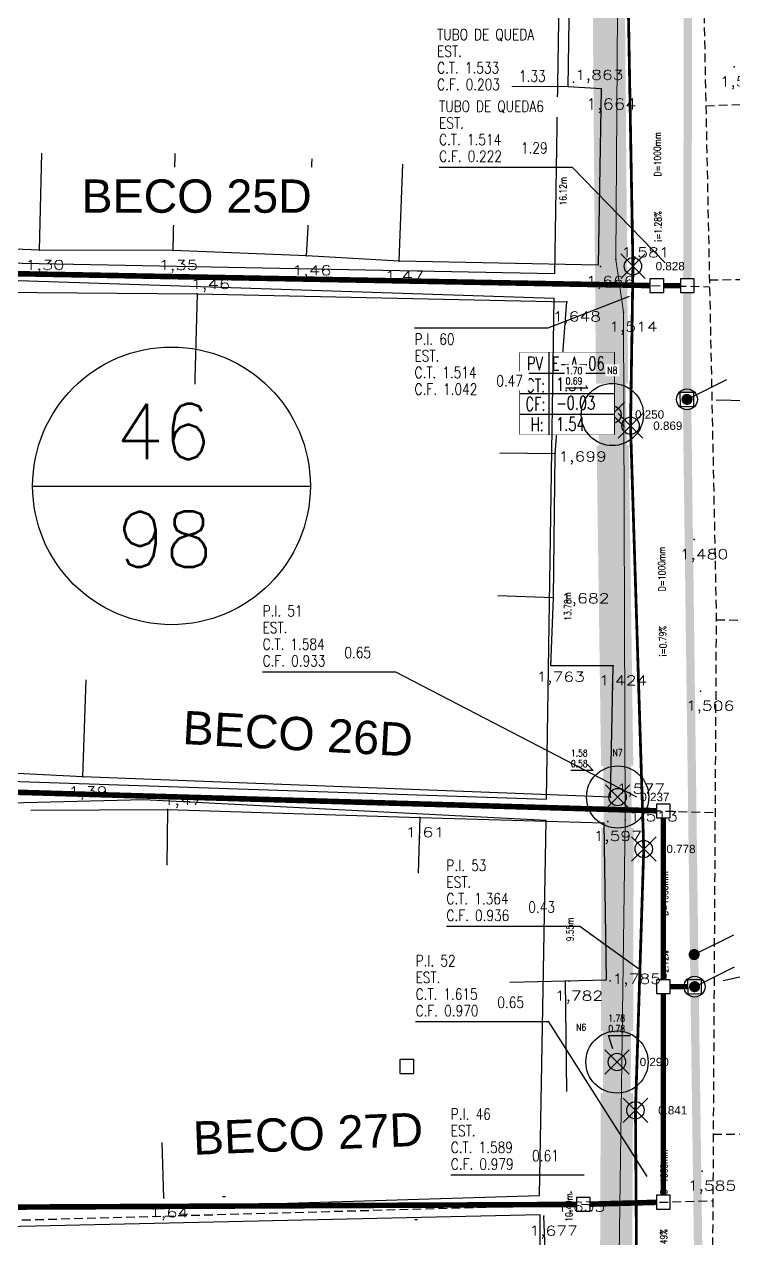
# Model space of a CAD drawing. Extents: x -160 to 364724, y -100 to 7353297.
# Drawn here: x 359252.93 to 359278.47, y 7352435.14 to 7352478.89 of the extents above; entities that cross this region are included whole.
import ezdxf
from ezdxf.enums import TextEntityAlignment as Align

# ---------------------------------------------------------------- set-up
doc = ezdxf.new("R2010")
doc.units = 0
doc.header["$LTSCALE"] = 5
for name, pattern in [('CENTER2', [1.125, 0.75, -0.125, 0.125, -0.125]), ('CONTINUO', [0]), ('DASHDOT2', [12.7, 6.35, -3.175, 0, -3.175]), ('HIDDEN2', [0.1875, 0.125, -0.0625])]:
    doc.linetypes.add(name, pattern=pattern)
for name, color, linetype in [('0-quadras', 6, 'Continuous'), ('COTAS', 1, 'Continuous'), ('LIN - ADUTORA', 2, 'Continuous'), ('LIN - PV ESG', 4, 'Continuous'), ('LIN-TEXTP-PV', 7, 'Continuous'), ('LT-COTAS', 7, 'CONTINUO'), ('LT-COTAS-W', 7, 'CONTINUO'), ('ortofoto', 7, 'Continuous'), ('P_Eixo', 1, 'CENTER2'), ('PONTOS-AGUA_U', 7, 'Continuous'), ('PONTOS-CAIXAS', 7, 'Continuous'), ('PONTOS-CAIXAS_U', 1, 'Continuous'), ('PS_IND_COMPRIMENTO', 7, 'Continuous'), ('PS_IND_DIAMETRO', 7, 'Continuous'), ('PS_IND_INCLINACAO', 7, 'Continuous'), ('PS_PONTOS_IDENTIFICACAO_LIN', 7, 'Continuous'), ('PS_PONTOS_IDENTIFICACAO_TXT', 7, 'Continuous'), ('T-MARGEM', 7, 'Continuous'), ('TEXTO', 7, 'Continuous'), ('TUBO_DE_CONCRETO', 2, 'Continuous'), ('TUBO_PVC', 1, 'Continuous'), ('V-NODE', 1, 'Continuous'), ('V-NODE-TEXT', 11, 'Continuous'), ('ZZ-Carimbo Texto', 7, 'Continuous')]:
    doc.layers.add(name, color=color, linetype=linetype)
for name, color, linetype, lineweight in [('LIN - AF', 142, 'Continuous', 5), ('LT-ALINHAMENTO-PREDIAL', 4, 'DASHDOT2', 25), ('LT-BORDA', 1, 'Continuous', 9)]:
    doc.layers.add(name, color=color, linetype=linetype, lineweight=lineweight)
doc.styles.add('C_COTA', font='romans.shx')
doc.styles.add('CARIMBO', font='arial.ttf', dxfattribs={"height": 2})
doc.styles.add('ROMANS', font='ROMANS.shx', dxfattribs={"height": 2})
doc.styles.add('SABESP', font='ROMANS.shx', dxfattribs={"height": 2})
doc.styles.add('simplex', font='simplex.shx', dxfattribs={"width": 0.8})
doc.styles.get("Standard").update_dxf_attribs({"font": 'arial.ttf'})
picture_1 = doc.add_image_def('image1.tif', size_in_pixel=(14710, 13573))

# ---------------------------------------------------------------- blocks, each defined once
blk = doc.blocks.new('*U151')
at = {"color": 0, "linetype": 'ByBlock', "lineweight": -2, "transparency": 16777216}
for p, q in [((-0.707, -0.707), (0.707, 0.707)), ((-0.707, 0.707), (0.707, -0.707))]:
    blk.add_line(p, q, dxfattribs=at)
blk.add_circle((0, 0), 0.5, dxfattribs=at)
blk = doc.blocks.new('A$C16bf6896')
at = {"layer": 'V-NODE', "xscale": 0.625, "yscale": 0.625, "zscale": 0.625}
for p in [(-13.912, -359.052, -0.256), (-14.654, -364.395, -0.834), (-13.998, -364.799, -0.215), (-14.463, -378.172, -0.847), (-13.523, -380.045, -0.306), (-14.487, -387.717, -0.794), (-13.821, -389.457, -0.243)]:
    blk.add_blockref('*U151', p, dxfattribs=at)
at = {"layer": 'V-NODE-TEXT', "char_height": 0.3, "attachment_point": 4}
for s, insert in [('0.828', (-13.095, -359.052, -0.256)), ('0.250', (-13.837, -364.395, -0.834)), ('0.869', (-13.181, -364.799, -0.215)), ('0.237', (-13.646, -378.172, -0.847)), ('0.778', (-12.706, -380.045, -0.306)), ('0.290', (-13.67, -387.717, -0.794)), ('0.841', (-13.004, -389.457, -0.243))]:
    blk.add_mtext(s, dxfattribs=dict(at, insert=insert))
blk = doc.blocks.new('*U227', base_point=(359263.634, 7352430.422))
at = {"linetype": 'Continuous'}
blk.add_lwpolyline([(359263.384, 7352430.172), (359263.884, 7352430.172), (359263.884, 7352430.672), (359263.384, 7352430.672)], close=True, dxfattribs=at)
blk = doc.blocks.new('*U228', base_point=(359271.621, 7352457.098))
at = {"linetype": 'Continuous'}
blk.add_lwpolyline([(359271.371, 7352456.848), (359271.871, 7352456.848), (359271.871, 7352457.348), (359271.371, 7352457.348)], close=True, dxfattribs=at)
blk = doc.blocks.new('*U262')
at = {"layer": 'T-MARGEM'}
blk.add_line((0, 0), (0, 0.2), dxfattribs=at)
at = {"layer": 'T-MARGEM', "const_width": 0.025, "flags": 128}
blk.add_lwpolyline([(-0.0125, 0, 1), (0.0125, 0, 1)], format="xyb", close=True, dxfattribs=at)
blk = doc.blocks.new('*U263')
at = {"layer": 'T-MARGEM'}
blk.add_line((0, 0), (0, 0.2), dxfattribs=at)
at = {"layer": 'T-MARGEM', "const_width": 0.025, "flags": 128}
blk.add_lwpolyline([(-0.0125, 0, 1), (0.0125, 0, 1)], format="xyb", close=True, dxfattribs=at)
blk = doc.blocks.new('*U264')
at = {"layer": 'T-MARGEM'}
blk.add_line((0, 0), (0, 0.2), dxfattribs=at)
at = {"layer": 'T-MARGEM', "const_width": 0.025, "flags": 128}
blk.add_lwpolyline([(-0.0125, 0, 1), (0.0125, 0, 1)], format="xyb", close=True, dxfattribs=at)
blk = doc.blocks.new('*U415', base_point=(359259.829, 7352428.785))
at = {"linetype": 'Continuous'}
blk.add_lwpolyline([(359259.579, 7352428.535), (359260.079, 7352428.535), (359260.079, 7352429.035), (359259.579, 7352429.035)], close=True, dxfattribs=at)
blk = doc.blocks.new('*U420', base_point=(359262.795, 7352423.012))
at = {"linetype": 'Continuous'}
blk.add_lwpolyline([(359262.545, 7352422.762), (359263.045, 7352422.762), (359263.045, 7352423.262), (359262.545, 7352423.262)], close=True, dxfattribs=at)
blk = doc.blocks.new('*U421', base_point=(359265.651, 7352432.393))
at = {"linetype": 'Continuous'}
blk.add_lwpolyline([(359265.401, 7352432.143), (359265.901, 7352432.143), (359265.901, 7352432.643), (359265.401, 7352432.643)], close=True, dxfattribs=at)
blk = doc.blocks.new('*U427', base_point=(359265.344, 7352458.412))
at = {"linetype": 'Continuous'}
blk.add_lwpolyline([(359265.094, 7352458.162), (359265.594, 7352458.162), (359265.594, 7352458.662), (359265.094, 7352458.662)], close=True, dxfattribs=at)
blk = doc.blocks.new('SIMB_PONTO')
at = {"color": 0}
blk.add_point((0, 0), dxfattribs=at)
for tag in ['COTA', 'PONTO', 'DESC']:
    blk.add_attdef(tag, (0, 0), '', height=1)
blk = doc.blocks.new('*U666', base_point=(359266.7, 7352441.341))
at = {"linetype": 'Continuous'}
blk.add_lwpolyline([(359266.45, 7352441.091), (359266.95, 7352441.091), (359266.95, 7352441.591), (359266.45, 7352441.591)], close=True, dxfattribs=at)
blk = doc.blocks.new('*U667', base_point=(359266.7, 7352441.341))
at = {"linetype": 'Continuous'}
blk.add_lwpolyline([(359266.45, 7352441.091), (359266.95, 7352441.091), (359266.95, 7352441.591), (359266.45, 7352441.591)], close=True, dxfattribs=at)
blk = doc.blocks.new('*U669', base_point=(359268.282, 7352460.369))
at = {"linetype": 'Continuous'}
blk.add_lwpolyline([(359268.032, 7352460.119), (359268.532, 7352460.119), (359268.532, 7352460.619), (359268.032, 7352460.619)], close=True, dxfattribs=at)
blk = doc.blocks.new('*U676', base_point=(550.6981, 290.3575))
blk.add_circle((550.6981, 290.3575), 0.14)
blk = doc.blocks.new('*U677', base_point=(550.6981, 290.3575))
blk.add_circle((550.6981, 290.3575), 0.14)
blk = doc.blocks.new('*U678', base_point=(550.6981, 290.3575))
blk.add_circle((550.6981, 290.3575), 0.14)

msp = doc.modelspace()

# ---------------------------------------------------------------- linework, layer by layer
at = {"layer": '0-quadras', "color": 5, "lineweight": 30, "ltscale": 0.3}
msp.add_lwpolyline([(359271.535, 7352429.167), (359271.501, 7352436.002), (359247.434, 7352435.464), (359233.124, 7352435.796), (359232.832, 7352435.253), (359219.82, 7352435.214), (359219.528, 7352436.075), (359208.234, 7352436.115), (359208.658, 7352427.642)], dxfattribs=at)
at = {"layer": 'COTAS', "ltscale": 4}
msp.add_line((359253.228, 7352462.251), (359263.228, 7352462.251), dxfattribs=at)
at = {"layer": 'COTAS'}
msp.add_circle((359258.228, 7352462.259), 5, dxfattribs=at)
at = {"layer": 'LIN - ADUTORA', "const_width": 1}
msp.add_lwpolyline([(359274.561, 7352382.46), (359272.765, 7352392.651), (359274.139, 7352403.74), (359273.98, 7352420.246), (359274.229, 7352431.015), (359274.27, 7352441.506), (359274.294, 7352451.051), (359274.103, 7352464.828), (359273.965, 7352480.945), (359274.102, 7352492.707), (359273.688, 7352509.569), (359273.849, 7352525.805), (359273.754, 7352541.797)], dxfattribs=at)
at = {"layer": 'LIN - AF', "const_width": 0.1, "flags": 128}
msp.add_lwpolyline([(359293.398, 7352357.593), (359289.832, 7352364.823), (359288.007, 7352369.095), (359283.906, 7352381.383), (359281.553, 7352389.751), (359281.011, 7352394.252), (359281.01, 7352404.386), (359280.233, 7352417.472), (359277.444, 7352417.381), (359275.317, 7352417.345), (359275.078, 7352419.676), (359274.936, 7352439.766), (359275.234, 7352449.178), (359274.759, 7352464.424), (359274.845, 7352470.171), (359274.46, 7352491.84), (359274.542, 7352509.856), (359274.412, 7352526.041), (359274.715, 7352531.296), (359274.493, 7352542.923)], dxfattribs=at)
at = {"layer": 'LIN - PV ESG'}
for centre in [(359276.791, 7352465.375), (359277.065, 7352444.219, 1.686)]:
    msp.add_circle(centre, 0.375, dxfattribs=at)
at = {"layer": 'LIN-TEXTP-PV'}
msp.add_lwpolyline([(359270.779, 7352467.064), (359274.166, 7352467.064), (359274.166, 7352464.104), (359270.779, 7352464.104)], close=True, dxfattribs=at)
at = {"layer": 'LT-ALINHAMENTO-PREDIAL', "color": 8, "flags": 128}
for points in [[(359273.708, 7352476.563), (359272.515, 7352476.636), (359272.568, 7352480.116), (359267.907, 7352480.519), (359252.607, 7352479.999), (359244.834, 7352480.149), (359236.085, 7352480.394), (359235.935, 7352476.539), (359225.275, 7352477.408), (359225.076, 7352480.534), (359225.335, 7352483.837), (359224.743, 7352483.885), (359224.71, 7352485.12), (359227.956, 7352484.789), (359237.068, 7352483.792)], [(359272.515, 7352476.636), (359270.271, 7352476.639)], [(359273.605, 7352470.214), (359273.708, 7352476.563)], [(359253.479, 7352470.743), (359253.564, 7352474.242)], [(359258.286, 7352470.735), (359258.358, 7352474.234)], [(359263.09, 7352470.546), (359263.293, 7352474.04)], [(359266.426, 7352470.352), (359266.562, 7352473.849)], [(359273.605, 7352470.214), (359266.426, 7352470.352), (359263.09, 7352470.546), (359258.286, 7352470.735), (359253.479, 7352470.743), (359248.398, 7352470.981), (359243.392, 7352471.185), (359238.237, 7352470.98), (359237.578, 7352465.282), (359233.112, 7352465.702), (359224.845, 7352466.297), (359225.167, 7352472.073), (359220.699, 7352472.376), (359211.221, 7352473.15), (359210.605, 7352472.204), (359216.589, 7352471.565), (359223.082, 7352470.765), (359222.941, 7352466.406), (359214.164, 7352466.645), (359207.31, 7352466.752), (359197.999, 7352467.059), (359197.947, 7352465.662), (359184.861, 7352465.871), (359184.916, 7352469.371)], [(359195.437, 7352457.751), (359202.291, 7352458.606), (359209.285, 7352458.946), (359208.905, 7352465.652), (359220.506, 7352465.277), (359225.616, 7352464.886), (359233.592, 7352464.179), (359239.401, 7352463.908), (359239.709, 7352469.579), (359250.487, 7352469.253), (359259.152, 7352469.179), (359272.47, 7352468.884)], [(359259.152, 7352469.179), (359259.061, 7352465.68)], [(359255.035, 7352451.774), (359255.158, 7352455.271)], [(359274.033, 7352451.04), (359255.035, 7352451.774), (359249.492, 7352452.054), (359242.952, 7352452.216), (359243.03, 7352451.032), (359224.148, 7352451.307), (359221.139, 7352452.747), (359217.573, 7352452.877), (359212.274, 7352452.617), (359212.338, 7352451.216), (359218.413, 7352451.348), (359218.694, 7352445.889), (359218.679, 7352444.314), (359218.969, 7352439.696), (359219.956, 7352439.769), (359219.738, 7352444.167), (359219.795, 7352450.035), (359224.565, 7352449.954), (359229.33, 7352449.855), (359235.441, 7352449.718), (359240.505, 7352449.742), (359249.053, 7352450.561), (359258.083, 7352450.598), (359267.171, 7352450.308), (359273.797, 7352450.118), (359273.876, 7352444.451), (359272.41, 7352444.417), (359272.482, 7352436.886), (359257.956, 7352436.612), (359247.395, 7352436.302), (359240.766, 7352436.633), (359236.507, 7352436.774), (359232.399, 7352436.93), (359232.397, 7352435.725), (359247.946, 7352435.336), (359271.638, 7352435.952)], [(359258.083, 7352450.598), (359258.055, 7352448.598)], [(359267.171, 7352450.308), (359267.114, 7352448.309)], [(359272.41, 7352444.417), (359270.411, 7352444.37)], [(359257.956, 7352436.612), (359257.897, 7352438.611)]]:
    msp.add_lwpolyline(points, dxfattribs=at)
for points, elevation in [([(359274.033, 7352451.04), (359274.138, 7352455.775), (359271.89, 7352455.776), (359271.981, 7352458.221), (359272.048, 7352463.411), (359272.47, 7352468.884)], 1.577), ([(359272.048, 7352463.411), (359270.048, 7352463.437)], 1.577), ([(359271.981, 7352458.221), (359269.982, 7352458.298)], 1.577), ([(359272.191, 7352423.03), (359271.901, 7352429.608), (359271.638, 7352435.952)], 1.692)]:
    msp.add_lwpolyline(points, dxfattribs=dict(at, elevation=elevation))
at = {"layer": 'LT-BORDA', "elevation": 1.964, "flags": 128}
msp.add_lwpolyline([(359273.89, 7352568.26), (359274.32, 7352510.876), (359274.399, 7352495.413), (359274.228, 7352470.418), (359274.509, 7352468.517), (359274.567, 7352450.223), (359274.162, 7352420.617), (359274.79, 7352420.254), (359276.565, 7352414.148), (359276.843, 7352403.141), (359278.301, 7352386.995), (359281.545, 7352373.652), (359288.227, 7352358.886), (359289.317, 7352358.112), (359293.9, 7352348.467)], dxfattribs=at)
at = {"layer": 'P_Eixo', "color": 1, "linetype": 'HIDDEN2', "ltscale": 0.5}
for p, q in [((359238.957, 7352470.157), (359277.604, 7352469.434)), ((359248.845, 7352451.332), (359277.801, 7352450.494)), ((359248.628, 7352435.698), (359277.723, 7352436.507))]:
    msp.add_line(p, q, dxfattribs=at)
at = {"layer": 'P_Eixo', "color": 1, "linetype": 'HIDDEN2', "ltscale": 0.5, "flags": 128}
for points in [[(359290.602, 7352823.732), (359287.134, 7352778.385), (359278.894, 7352733.428), (359276.926, 7352692.908), (359276.424, 7352643.555), (359275.887, 7352589.752), (359277.551, 7352545.469), (359276.867, 7352505.597), (359277.842, 7352457.728), (359277.647, 7352423.209), (359277.161, 7352411.589), (359279.5, 7352389.378), (359286.267, 7352368.996), (359296.599, 7352348.041)], [(359277.471, 7352475.951), (359285.332, 7352476.251), (359310.366, 7352477.137), (359322.668, 7352477.677)], [(359277.599, 7352469.678), (359298.89, 7352469.968), (359313.16, 7352470.161), (359323.102, 7352470.751)], [(359277.841, 7352457.438), (359302.623, 7352457.067), (359316.308, 7352455.788), (359342.63, 7352455.73), (359343.636, 7352456.825), (359377.292, 7352451.203)], [(359277.736, 7352438.902), (359311.066, 7352439.264), (359333.315, 7352439.735)]]:
    msp.add_lwpolyline(points, dxfattribs=at)
at = {"layer": 'PS_PONTOS_IDENTIFICACAO_LIN', "linetype": 'Continuous'}
for points in [[(359276.002, 7352470.293), (359272.666, 7352473.73), (359267.866, 7352473.73)], [(359274.71, 7352469.082), (359271.779, 7352467.942), (359266.979, 7352467.942)], [(359277.841, 7352465.352), (359286.4, 7352465.167), (359291.2, 7352465.167)], [(359273.196, 7352452.24), (359273.412, 7352452.006), (359272.612, 7352452.006)], [(359275.041, 7352444.867), (359272.929, 7352446.387), (359268.129, 7352446.387)], [(359278.095, 7352444.447), (359287.358, 7352446.49), (359292.158, 7352446.49)], [(359274.115, 7352441.982), (359273.96, 7352442.461), (359274.76, 7352442.461)], [(359273.086, 7352437.427), (359273.086, 7352437.429), (359268.286, 7352437.429)]]:
    msp.add_lwpolyline(points, dxfattribs=at)
at = {"layer": 'TUBO_DE_CONCRETO', "const_width": 1.16}
for points in [[(359274.273, 7352442.626), (359274.291, 7352449.931)], [(359274.233, 7352432.135), (359274.266, 7352440.386)]]:
    msp.add_lwpolyline(points, dxfattribs=at)
at = {"layer": 'TUBO_PVC'}
for points, const_width in [([(359276.831, 7352480.667), (359276.803, 7352469.719)], 0.3), ([(359239.207, 7352470.153), (359275.456, 7352469.474)], 0.2), ([(359275.956, 7352469.469), (359276.552, 7352469.469)], 0.2), ([(359276.792, 7352465.624), (359276.801, 7352469.219)], 0.3), ([(359277.061, 7352444.469), (359276.795, 7352465.124)], 0.3), ([(359249.095, 7352451.324), (359275.69, 7352450.555)], 0.2), ([(359275.94, 7352450.297), (359275.94, 7352444.469)], 0.2), ([(359276.19, 7352444.219), (359276.815, 7352444.219)], 0.2), ([(359275.94, 7352436.708), (359275.94, 7352443.969)], 0.2), ([(359277.401, 7352419.342), (359277.068, 7352443.969)], 0.3), ([(359232.964, 7352436.185), (359272.808, 7352436.376)], 0.2), ([(359273.308, 7352436.385), (359275.69, 7352436.451)], 0.2)]:
    msp.add_lwpolyline(points, dxfattribs=dict(at, const_width=const_width))

# ---------------------------------------------------------------- block references
at = {"layer": 'LT-COTAS'}
ref = msp.add_blockref('SIMB_PONTO', (359272.708, 7352476.802, 1.863), dxfattribs=at)
ref.add_attrib('COTA', '1,863', dxfattribs={"layer": '0', "color": 8, "height": 0.35, "style": 'simplex', "width": 1.3125, "flags": 8}).set_placement((359272.756, 7352476.887), (359274.506, 7352476.887), align=Align.FIT)
ref = msp.add_blockref('SIMB_PONTO', (359278.491, 7352477.349, 1.542), dxfattribs=at)
ref.add_attrib('COTA', '1,542', dxfattribs={"layer": '0', "color": 8, "height": 0.35, "style": 'simplex', "width": 1.3125, "flags": 8}).set_placement((359277.966, 7352476.649), (359279.716, 7352476.649), align=Align.FIT)
ref = msp.add_blockref('SIMB_PONTO', (359278.491, 7352477.349, 1.542), dxfattribs=at)
ref.add_attrib('COTA', '1,542', dxfattribs={"layer": '0', "color": 8, "height": 0.35, "style": 'simplex', "width": 1.3125, "flags": 8}).set_placement((359277.966, 7352476.649), (359279.716, 7352476.649), align=Align.FIT)
for p in [(359272.708, 7352476.802, 1.863), (359253.479, 7352470.743), (359258.286, 7352470.735), (359263.09, 7352470.546), (359266.426, 7352470.352), (359273.68, 7352470.159, 1.666), (359274.228, 7352470.418, 1.581), (359259.152, 7352469.179), (359272.47, 7352468.884, 1.648), (359274.509, 7352468.517, 1.514), (359272.048, 7352463.411, 1.699), (359277.053, 7352460.324, 1.48), (359277.053, 7352460.324, 1.48), (359271.981, 7352458.221, 1.682), (359271.892, 7352455.908, 1.763), (359274.138, 7352455.775, 1.424), (359277.272, 7352454.864, 1.506), (359255.035, 7352451.774), (359274.033, 7352451.04, 1.577), (359258.083, 7352450.598), (359267.171, 7352450.308), (359273.945, 7352450.172, 1.597), (359274.567, 7352450.223, 1.513), (359272.552, 7352444.418, 1.782), (359274.026, 7352444.432, 1.785), (359277.34, 7352437.578, 1.585), (359272.622, 7352436.819, 1.633), (359257.956, 7352436.612), (359271.638, 7352435.952, 1.677)]:
    msp.add_blockref('SIMB_PONTO', p, dxfattribs=at)
ref = msp.add_blockref('SIMB_PONTO', (359253.479, 7352470.743), dxfattribs=at)
ref.add_attrib('COTA', '1,30 ', dxfattribs={"layer": '0', "color": 8, "height": 0.35, "style": 'simplex', "width": 1.235294, "flags": 8}).set_placement((359252.954, 7352470.043, -1.666), (359254.704, 7352470.043, -1.666), align=Align.FIT)
ref = msp.add_blockref('SIMB_PONTO', (359258.286, 7352470.735), dxfattribs=at)
ref.add_attrib('COTA', '1,35 ', dxfattribs={"layer": '0', "color": 8, "height": 0.35, "style": 'simplex', "width": 1.235294, "flags": 8}).set_placement((359257.761, 7352470.035, -1.666), (359259.511, 7352470.035, -1.666), align=Align.FIT)
ref = msp.add_blockref('SIMB_PONTO', (359263.09, 7352470.546), dxfattribs=at)
ref.add_attrib('COTA', '1,46 ', dxfattribs={"layer": '0', "color": 8, "height": 0.35, "style": 'simplex', "width": 1.235294, "flags": 8}).set_placement((359262.565, 7352469.846, -1.666), (359264.315, 7352469.846, -1.666), align=Align.FIT)
ref = msp.add_blockref('SIMB_PONTO', (359274.228, 7352470.418, 1.581), dxfattribs=at)
ref.add_attrib('COTA', '1,581', dxfattribs={"layer": '0', "color": 8, "height": 0.35, "style": 'simplex', "width": 1.478873, "flags": 8}).set_placement((359274.418, 7352470.491), (359276.168, 7352470.491), align=Align.FIT)
ref = msp.add_blockref('SIMB_PONTO', (359266.426, 7352470.352), dxfattribs=at)
ref.add_attrib('COTA', '1,47 ', dxfattribs={"layer": '0', "color": 8, "height": 0.35, "style": 'simplex', "width": 1.235294, "flags": 8}).set_placement((359265.901, 7352469.652, -1.666), (359267.651, 7352469.652, -1.666), align=Align.FIT)
ref = msp.add_blockref('SIMB_PONTO', (359273.68, 7352470.159, 1.666), dxfattribs=at)
ref.add_attrib('COTA', '1,666', dxfattribs={"layer": '0', "color": 8, "height": 0.35, "style": 'simplex', "width": 1.329114, "flags": 8}).set_placement((359273.155, 7352469.459), (359274.905, 7352469.459), align=Align.FIT)
ref = msp.add_blockref('SIMB_PONTO', (359259.152, 7352469.179), dxfattribs=at)
ref.add_attrib('COTA', '1,46 ', dxfattribs={"layer": '0', "color": 8, "height": 0.35, "style": 'simplex', "width": 1.235294, "flags": 8}).set_placement((359258.916, 7352469.357, -1.801), (359260.666, 7352469.357, -1.801), align=Align.FIT)
ref = msp.add_blockref('SIMB_PONTO', (359272.47, 7352468.884, 1.648), dxfattribs=at)
ref.add_attrib('COTA', '1,648', dxfattribs={"layer": '0', "color": 8, "height": 0.35, "style": 'simplex', "width": 1.3125, "flags": 8}).set_placement((359271.945, 7352468.184), (359273.695, 7352468.184), align=Align.FIT)
ref = msp.add_blockref('SIMB_PONTO', (359274.509, 7352468.517, 1.514), dxfattribs=at)
ref.add_attrib('COTA', '1,514', dxfattribs={"layer": '0', "color": 8, "height": 0.35, "style": 'simplex', "width": 1.363636, "flags": 8}).set_placement((359273.984, 7352467.817), (359275.734, 7352467.817), align=Align.FIT)
ref = msp.add_blockref('SIMB_PONTO', (359272.048, 7352463.411, 1.699), dxfattribs=at)
ref.add_attrib('COTA', '1,699', dxfattribs={"layer": '0', "color": 8, "height": 0.35, "style": 'simplex', "width": 1.329114, "flags": 8}).set_placement((359272.158, 7352463.142), (359273.908, 7352463.142), align=Align.FIT)
ref = msp.add_blockref('SIMB_PONTO', (359277.053, 7352460.324, 1.48), dxfattribs=at)
ref.add_attrib('COTA', '1,480', dxfattribs={"layer": '0', "color": 8, "height": 0.35, "style": 'simplex', "width": 1.3125, "flags": 8}).set_placement((359276.528, 7352459.624), (359278.278, 7352459.624), align=Align.FIT)
ref = msp.add_blockref('SIMB_PONTO', (359277.053, 7352460.324, 1.48), dxfattribs=at)
ref.add_attrib('COTA', '1,480', dxfattribs={"layer": '0', "color": 8, "height": 0.35, "style": 'simplex', "width": 1.3125, "flags": 8}).set_placement((359276.528, 7352459.624), (359278.278, 7352459.624), align=Align.FIT)
ref = msp.add_blockref('SIMB_PONTO', (359271.981, 7352458.221, 1.682), dxfattribs=at)
ref.add_attrib('COTA', '1,682', dxfattribs={"layer": '0', "color": 8, "height": 0.35, "style": 'simplex', "width": 1.3125, "flags": 8}).set_placement((359272.252, 7352458.034), (359274.002, 7352458.034), align=Align.FIT)
ref = msp.add_blockref('SIMB_PONTO', (359271.892, 7352455.908, 1.763), dxfattribs=at)
ref.add_attrib('COTA', '1,763', dxfattribs={"layer": '0', "color": 8, "height": 0.35, "style": 'simplex', "width": 1.3125, "flags": 8}).set_placement((359271.367, 7352455.208), (359273.117, 7352455.208), align=Align.FIT)
ref = msp.add_blockref('SIMB_PONTO', (359274.138, 7352455.775, 1.424), dxfattribs=at)
ref.add_attrib('COTA', '1,424', dxfattribs={"layer": '0', "color": 8, "height": 0.35, "style": 'simplex', "width": 1.296296, "flags": 8}).set_placement((359273.613, 7352455.075), (359275.363, 7352455.075), align=Align.FIT)
ref = msp.add_blockref('SIMB_PONTO', (359277.272, 7352454.864, 1.506), dxfattribs=at)
ref.add_attrib('COTA', '1,506', dxfattribs={"layer": '0', "color": 8, "height": 0.35, "style": 'simplex', "width": 1.329114, "flags": 8}).set_placement((359276.747, 7352454.164), (359278.497, 7352454.164), align=Align.FIT)
ref = msp.add_blockref('SIMB_PONTO', (359255.035, 7352451.774), dxfattribs=at)
ref.add_attrib('COTA', '1,39 ', dxfattribs={"layer": '0', "color": 8, "height": 0.35, "style": 'simplex', "width": 1.235294, "flags": 8}).set_placement((359254.51, 7352451.074, -1.666), (359256.26, 7352451.074, -1.666), align=Align.FIT)
ref = msp.add_blockref('SIMB_PONTO', (359274.033, 7352451.04, 1.577), dxfattribs=at)
ref.add_attrib('COTA', '1,577', dxfattribs={"layer": '0', "color": 8, "height": 0.35, "style": 'simplex', "width": 1.3125, "flags": 8}).set_placement((359274.253, 7352451.178), (359276.003, 7352451.178), align=Align.FIT)
ref = msp.add_blockref('SIMB_PONTO', (359258.083, 7352450.598), dxfattribs=at)
ref.add_attrib('COTA', '1,47 ', dxfattribs={"layer": '0', "color": 8, "height": 0.35, "style": 'simplex', "width": 1.235294, "flags": 8}).set_placement((359257.924, 7352450.771, -1.597), (359259.674, 7352450.771, -1.597), align=Align.FIT)
ref = msp.add_blockref('SIMB_PONTO', (359274.567, 7352450.223, 1.513), dxfattribs=at)
ref.add_attrib('COTA', '1,513', dxfattribs={"layer": '0', "color": 8, "height": 0.35, "style": 'simplex', "width": 1.381579, "flags": 8}).set_placement((359274.715, 7352450.182), (359276.465, 7352450.182), align=Align.FIT)
ref = msp.add_blockref('SIMB_PONTO', (359267.171, 7352450.308), dxfattribs=at)
ref.add_attrib('COTA', '1,61 ', dxfattribs={"layer": '0', "color": 8, "height": 0.35, "style": 'simplex', "width": 1.296296, "flags": 8}).set_placement((359266.646, 7352449.608, -1.597), (359268.396, 7352449.608, -1.597), align=Align.FIT)
ref = msp.add_blockref('SIMB_PONTO', (359273.945, 7352450.172, 1.597), dxfattribs=at)
ref.add_attrib('COTA', '1,597', dxfattribs={"layer": '0', "color": 8, "height": 0.35, "style": 'simplex', "width": 1.3125, "flags": 8}).set_placement((359273.42, 7352449.472), (359275.17, 7352449.472), align=Align.FIT)
ref = msp.add_blockref('SIMB_PONTO', (359274.026, 7352444.432, 1.785), dxfattribs=at)
ref.add_attrib('COTA', '1,785', dxfattribs={"layer": '0', "color": 8, "height": 0.35, "style": 'simplex', "width": 1.3125, "flags": 8}).set_placement((359274.105, 7352444.327), (359275.855, 7352444.327), align=Align.FIT)
ref = msp.add_blockref('SIMB_PONTO', (359272.552, 7352444.418, 1.782), dxfattribs=at)
ref.add_attrib('COTA', '1,782', dxfattribs={"layer": '0', "color": 8, "height": 0.35, "style": 'simplex', "width": 1.3125, "flags": 8}).set_placement((359272.027, 7352443.718), (359273.777, 7352443.718), align=Align.FIT)
ref = msp.add_blockref('SIMB_PONTO', (359277.34, 7352437.578, 1.585), dxfattribs=at)
ref.add_attrib('COTA', '1,585', dxfattribs={"layer": '0', "color": 8, "height": 0.35, "style": 'simplex', "width": 1.3125, "flags": 8}).set_placement((359276.815, 7352436.878), (359278.565, 7352436.878), align=Align.FIT)
ref = msp.add_blockref('SIMB_PONTO', (359272.622, 7352436.819, 1.633), dxfattribs=at)
ref.add_attrib('COTA', '1,633', dxfattribs={"layer": '0', "color": 8, "height": 0.35, "style": 'simplex', "width": 1.3125, "flags": 8}).set_placement((359272.097, 7352436.119), (359273.847, 7352436.119), align=Align.FIT)
ref = msp.add_blockref('SIMB_PONTO', (359257.956, 7352436.612), dxfattribs=at)
ref.add_attrib('COTA', '1,64 ', dxfattribs={"layer": '0', "color": 8, "height": 0.35, "style": 'simplex', "width": 1.235294, "flags": 8}).set_placement((359257.431, 7352435.912, -1.633), (359259.181, 7352435.912, -1.633), align=Align.FIT)
ref = msp.add_blockref('SIMB_PONTO', (359271.638, 7352435.952, 1.677), dxfattribs=at)
ref.add_attrib('COTA', '1,677', dxfattribs={"layer": '0', "color": 8, "height": 0.35, "style": 'simplex', "width": 1.3125, "flags": 8}).set_placement((359271.113, 7352435.252), (359272.863, 7352435.252), align=Align.FIT)
at = {"layer": 'LT-COTAS-W', "color": 3}
ref = msp.add_blockref('SIMB_PONTO', (359273.708, 7352476.563, 1.664), dxfattribs=at)
ref.add_attrib('COTA', '1,664', dxfattribs={"layer": '0', "color": 8, "height": 0.4, "style": 'simplex', "width": 1.18287, "flags": 8}).set_placement((359273.146, 7352475.813), (359274.971, 7352475.813), align=Align.FIT)
msp.add_blockref('SIMB_PONTO', (359273.708, 7352476.563, 1.664), dxfattribs=at)
at = {"layer": 'PONTOS-AGUA_U', "xscale": 8, "yscale": 8, "zscale": 8}
for name, p in [('*U677', (359274.294, 7352451.051)), ('*U676', (359274.27, 7352441.506))]:
    msp.add_blockref(name, p, dxfattribs=at)
at = {"layer": 'PONTOS-CAIXAS'}
for name, p in [('*U427', (359275.706, 7352469.469)), ('*U669', (359276.802, 7352469.469)), ('*U667', (359275.94, 7352450.547)), ('*U421', (359275.94, 7352444.219)), ('*U666', (359266.7, 7352441.341))]:
    msp.add_blockref(name, p, dxfattribs=at)
for name, p, rotation in [('*U228', (359276.791, 7352465.374), 0.5331023344905098), ('*U227', (359277.065, 7352444.219), 0.6269566942128046), ('*U415', (359273.058, 7352436.378), 270), ('*U420', (359275.94, 7352436.458), 270)]:
    msp.add_blockref(name, p, dxfattribs=dict(at, rotation=rotation))
at = {"layer": 'PONTOS-CAIXAS_U', "rotation": 296.3702818064322}
for name, p, xscale, yscale, zscale in [('*U264', (359276.791, 7352465.374), 7.999999999999998, 7.999999999999998, 7.999999999999998), ('*U263', (359277.05, 7352445.376), 7.999999999999999, 7.999999999999999, 7.999999999999999), ('*U262', (359277.065, 7352444.219), 7.999999999999999, 7.999999999999999, 7.999999999999999)]:
    msp.add_blockref(name, p, dxfattribs=dict(at, xscale=xscale, yscale=yscale, zscale=zscale))
at = {"layer": 'V-NODE-TEXT'}
msp.add_blockref('A$C16bf6896', (359288.757, 7352829.223, 1.084), dxfattribs=at)

# ---------------------------------------------------------------- texts
at = {"layer": 'PS_IND_COMPRIMENTO', "style": 'ROMANS', "width": 0.8}
for s, rotation, p in [('13.78m', 90.7943, (359272.494, 7352457.916)), ('9.55m', 89.8559, (359272.577, 7352446.283)), ('10.49m', 89.7761, (359272.545, 7352436.267))]:
    msp.add_text(s, height=0.25, rotation=rotation, dxfattribs=at).set_placement(p, align=Align.MIDDLE_CENTER)
at = {"layer": 'PS_IND_DIAMETRO', "style": 'ROMANS', "width": 0.8}
for rotation, p in [(90.7943, (359275.885, 7352459.263)), (89.8559, (359275.99, 7352447.574)), (89.7761, (359275.96, 7352437.554))]:
    msp.add_text('D=1000mm', height=0.25, rotation=rotation, dxfattribs=at).set_placement(p, align=Align.MIDDLE_CENTER)
at = {"layer": 'PS_IND_INCLINACAO', "style": 'ROMANS', "width": 0.8}
for s, rotation, p in [('i=0.79%', 90.7943, (359275.921, 7352456.663)), ('i=2.12%', 89.8559, (359275.984, 7352444.974)), ('i=13.49%', 89.7761, (359275.949, 7352434.854))]:
    msp.add_text(s, height=0.25, rotation=rotation, dxfattribs=at).set_placement(p, align=Align.MIDDLE_CENTER)
at = {"layer": 'PS_PONTOS_IDENTIFICACAO_TXT', "style": 'ROMANS', "width": 0.8}
for s, height, p in [('P.I. 51', 0.4, (359261.509, 7352457.554)), ('EST. ', 0.4, (359261.509, 7352456.954)), ('C.T. 1.584', 0.4, (359261.509, 7352456.354)), ('0.65', 0.4, (359264.454, 7352456.054)), ('C.F. 0.933', 0.4, (359261.509, 7352455.754)), ('1.58', 0.25, (359272.612, 7352452.506)), ('0.58', 0.25, (359272.612, 7352452.131)), ('P.I. 53', 0.4, (359268.129, 7352448.387)), ('EST. ', 0.4, (359268.129, 7352447.787)), ('C.T. 1.364', 0.4, (359268.129, 7352447.187)), ('0.43', 0.4, (359271.074, 7352446.887)), ('C.F. 0.936', 0.4, (359268.129, 7352446.587)), ('P.I. 52', 0.4, (359267.019, 7352444.952)), ('EST. ', 0.4, (359267.019, 7352444.352)), ('C.T. 1.615', 0.4, (359267.019, 7352443.752)), ('0.65', 0.4, (359269.963, 7352443.452)), ('C.F. 0.970', 0.4, (359267.019, 7352443.152)), ('1.78', 0.25, (359273.96, 7352442.961)), ('0.78', 0.25, (359273.96, 7352442.586)), ('P.I. 46', 0.4, (359268.286, 7352439.429)), ('EST. ', 0.4, (359268.286, 7352438.829)), ('C.T. 1.589', 0.4, (359268.286, 7352438.229)), ('0.61', 0.4, (359271.215, 7352437.929)), ('C.F. 0.979', 0.4, (359268.286, 7352437.629))]:
    msp.add_text(s, height=height, dxfattribs=at).set_placement(p)
for s, p in [('N7', (359274.294, 7352452.521)), ('N6', (359272.983, 7352442.626))]:
    msp.add_text(s, height=0.25, dxfattribs=at).set_placement(p, align=Align.CENTER)
at = {"layer": 'TEXTO', "style": 'SABESP'}
msp.add_text('98', height=2, dxfattribs=at).set_placement((359257.997, 7352459.33), align=Align.CENTER)

# ---------------------------------------------------------------- next in the draw order: wipeouts: each hides what was drawn before it
msp.add_wipeout([(359270.779, 7352467.064), (359270.779, 7352464.104), (359274.166, 7352464.104), (359274.166, 7352467.064)]).dxf.layer = 'LIN-TEXTP-PV'
at = {"linetype": 'Continuous', "ltscale": 4}
for points in [[(359254.69, 7352471.656), (359263.61, 7352471.655), (359263.61, 7352473.737), (359254.69, 7352473.738)], [(359258.284, 7352452.539), (359267.191, 7352452.048), (359267.305, 7352454.127), (359258.399, 7352454.618)], [(359258.746, 7352437.709), (359267.659, 7352438.065), (359267.576, 7352440.145), (359258.663, 7352439.789)]]:
    msp.add_wipeout(points, dxfattribs=at).dxf.layer = 'ZZ-Carimbo Texto'

# ---------------------------------------------------------------- next in the draw order: linework, layer by layer
at = {"layer": 'LIN-TEXTP-PV'}
for p, q in [((359271.814, 7352467.064), (359271.814, 7352464.104)), ((359270.779, 7352466.324), (359274.166, 7352466.324)), ((359270.779, 7352465.584), (359274.166, 7352465.584)), ((359270.779, 7352464.844), (359274.166, 7352464.844))]:
    msp.add_line(p, q, dxfattribs=at)
at = {"layer": 'PS_PONTOS_IDENTIFICACAO_LIN', "linetype": 'Continuous'}
msp.add_lwpolyline([(359273.005, 7352466.017), (359273.221, 7352465.783), (359272.421, 7352465.783)], dxfattribs=at)
at = {"layer": 'TUBO_DE_CONCRETO', "const_width": 1.16}
for points in [[(359274.093, 7352465.948), (359273.975, 7352479.825)], [(359274.278, 7352452.17), (359274.119, 7352463.709)]]:
    msp.add_lwpolyline(points, dxfattribs=at)

# ---------------------------------------------------------------- next in the draw order: block references
at = {"layer": 'PONTOS-AGUA_U', "xscale": 8, "yscale": 8, "zscale": 8}
msp.add_blockref('*U678', (359274.103, 7352464.828), dxfattribs=at)

# ---------------------------------------------------------------- next in the draw order: texts
at = {"layer": 'LIN-TEXTP-PV', "style": 'C_COTA', "width": 0.7}
for s, p in [('PV', (359271.028, 7352466.422)), ('E-A-06', (359271.93, 7352466.422)), ('CT:', (359270.998, 7352465.629)), ('1.51', (359272.077, 7352465.676)), ('CF:', (359270.975, 7352464.959)), ('-0.03', (359272.077, 7352465.005)), ('H:', (359271.162, 7352464.228)), ('1.54', (359272.077, 7352464.244))]:
    msp.add_text(s, height=0.49, dxfattribs=at).set_placement(p)

# ---------------------------------------------------------------- next in the draw order: wipeouts: each hides what was drawn before it
at = {"linetype": 'Continuous', "ltscale": 4}
for points in [[(359254.69, 7352471.656), (359263.61, 7352471.655), (359263.61, 7352473.737), (359254.69, 7352473.738)], [(359258.284, 7352452.539), (359267.191, 7352452.048), (359267.305, 7352454.127), (359258.399, 7352454.618)], [(359258.746, 7352437.709), (359267.659, 7352438.065), (359267.576, 7352440.145), (359258.663, 7352439.789)]]:
    msp.add_wipeout(points, dxfattribs=at).dxf.layer = 'ZZ-Carimbo Texto'

# ---------------------------------------------------------------- next in the draw order: linework, layer by layer
at = {"layer": '0-quadras', "color": 5, "lineweight": 30, "ltscale": 0.3}
msp.add_lwpolyline([(359272.185, 7352480.531), (359272.022, 7352469.893), (359238.619, 7352470.547), (359238.202, 7352465.027), (359224.221, 7352465.802), (359224.729, 7352471.583), (359204.713, 7352472.768), (359204.551, 7352478.613), (359212.394, 7352478.7), (359215.808, 7352503.108)], dxfattribs=at)
for points in [[(359249.794, 7352469.738), (359249.314, 7352463.499), (359223.411, 7352465.086), (359208.424, 7352465.727), (359208.94, 7352458.859), (359211.912, 7352458.716), (359212.326, 7352452.386), (359220.754, 7352452.339), (359224.401, 7352450.915), (359242.547, 7352450.71), (359248.451, 7352451.748), (359271.731, 7352450.97), (359272.008, 7352469.011)], [(359257.234, 7352450.945), (359247.628, 7352450.707), (359239.724, 7352450.107), (359219.789, 7352450.278), (359219.644, 7352440.377), (359220.066, 7352435.44), (359232.765, 7352435.567), (359232.455, 7352436.933), (359247.425, 7352436.147), (359258.061, 7352436.293), (359271.476, 7352436.692), (359271.719, 7352450.2)]]:
    msp.add_lwpolyline(points, close=True, dxfattribs=at)
at = {"layer": 'PS_PONTOS_IDENTIFICACAO_LIN', "linetype": 'Continuous'}
for points in [[(359274.98, 7352451.046), (359266.309, 7352455.554), (359261.509, 7352455.554)], [(359275.352, 7352437.383), (359271.819, 7352442.952), (359267.019, 7352442.952)]]:
    msp.add_lwpolyline(points, dxfattribs=at)

# ---------------------------------------------------------------- next in the draw order: texts
at = {"layer": 'ZZ-Carimbo Texto', "linetype": 'Continuous', "ltscale": 4, "style": 'CARIMBO'}
for s, rotation, p in [('BECO 26D', 356.8437, (359262.778, 7352453.334)), ('BECO 27D', 2.2852, (359263.144, 7352438.926))]:
    msp.add_text(s, height=1.2, rotation=rotation, dxfattribs=at).set_placement(p, align=Align.MIDDLE_CENTER)

# ---------------------------------------------------------------- next in the draw order: pictures from other files: only their frames are drawn
image = msp.add_image(picture_1, insert=(359073.892, 7352258.636), size_in_units=(734.398, 677.634), dxfattribs=dict(fade=70))
image.dxf.flags = 14

# ---------------------------------------------------------------- next in the draw order: wipeouts: each hides what was drawn before it
for points, layer in [([(359272.547, 7352472.262), (359272.536, 7352473.485), (359272.111, 7352473.481), (359272.122, 7352472.259)], 'PS_IND_COMPRIMENTO'), ([(359275.948, 7352473.263), (359275.932, 7352475.143), (359275.507, 7352475.139), (359275.523, 7352473.259)], 'PS_IND_DIAMETRO'), ([(359275.968, 7352470.935), (359275.957, 7352472.271), (359275.532, 7352472.268), (359275.543, 7352470.931)], 'PS_IND_INCLINACAO'), ([(359267.668, 7352478.137), (359271.956, 7352478.137), (359271.956, 7352478.855), (359267.668, 7352478.855)], 'PS_PONTOS_IDENTIFICACAO_TXT'), ([(359267.741, 7352475.551), (359272.303, 7352475.551), (359272.303, 7352476.27), (359267.741, 7352476.27)], 'PS_PONTOS_IDENTIFICACAO_TXT'), ([(359266.9, 7352467.202), (359268.749, 7352467.202), (359268.749, 7352467.882), (359266.9, 7352467.882)], 'PS_PONTOS_IDENTIFICACAO_TXT'), ([(359272.391, 7352466.195), (359273.147, 7352466.195), (359273.147, 7352466.621), (359272.391, 7352466.621)], 'PS_PONTOS_IDENTIFICACAO_TXT'), ([(359273.849, 7352466.21), (359274.357, 7352466.21), (359274.357, 7352466.635), (359273.849, 7352466.635)], 'PS_PONTOS_IDENTIFICACAO_TXT'), ([(359255.619, 7352462.518), (359260.257, 7352462.518), (359260.257, 7352465.918), (359255.619, 7352465.918)], 'TEXTO'), ([(359254.69, 7352471.656), (359263.61, 7352471.655), (359263.61, 7352473.737), (359254.69, 7352473.738)], 'ZZ-Carimbo Texto')]:
    msp.add_wipeout(points).dxf.layer = layer

# ---------------------------------------------------------------- next in the draw order: texts
at = {"layer": 'PS_IND_COMPRIMENTO', "style": 'ROMANS', "width": 0.8}
msp.add_text('16.12m', height=0.25, rotation=90.4906, dxfattribs=at).set_placement((359272.329, 7352472.872), align=Align.MIDDLE_CENTER)
at = {"layer": 'PS_IND_DIAMETRO', "style": 'ROMANS', "width": 0.8}
msp.add_text('D=1000mm', height=0.25, rotation=90.4906, dxfattribs=at).set_placement((359275.728, 7352474.201), align=Align.MIDDLE_CENTER)
at = {"layer": 'PS_IND_INCLINACAO', "style": 'ROMANS', "width": 0.8}
msp.add_text('i=1.28%', height=0.25, rotation=90.4906, dxfattribs=at).set_placement((359275.75, 7352471.601), align=Align.MIDDLE_CENTER)
at = {"layer": 'PS_PONTOS_IDENTIFICACAO_TXT', "style": 'ROMANS', "width": 0.8}
for s, height, p in [('TUBO DE QUEDA', 0.4, (359267.793, 7352478.315)), ('TUBO DE QUEDA6', 0.4, (359267.866, 7352475.73)), ('P.I. 60', 0.4, (359266.979, 7352467.342)), ('1.70', 0.25, (359272.421, 7352466.283))]:
    msp.add_text(s, height=height, dxfattribs=at).set_placement(p)
msp.add_text('N8', height=0.25, dxfattribs=at).set_placement((359274.103, 7352466.298), align=Align.CENTER)
at = {"layer": 'TEXTO', "style": 'SABESP'}
msp.add_text('46', height=2, dxfattribs=at).set_placement((359257.938, 7352463.218), align=Align.CENTER)
at = {"layer": 'ZZ-Carimbo Texto', "linetype": 'Continuous', "ltscale": 4, "style": 'CARIMBO'}
msp.add_text('BECO 25D', height=1.2, rotation=359.9955, dxfattribs=at).set_placement((359259.134, 7352472.696), align=Align.MIDDLE_CENTER)

# ---------------------------------------------------------------- next in the draw order: wipeouts: each hides what was drawn before it
for points in [[(359267.714, 7352477.575), (359268.862, 7352477.575), (359268.862, 7352478.255), (359267.714, 7352478.255)], [(359267.787, 7352474.99), (359268.936, 7352474.99), (359268.936, 7352475.67), (359267.787, 7352475.67)], [(359266.9, 7352466.602), (359268.048, 7352466.602), (359268.048, 7352467.282), (359266.9, 7352467.282)], [(359272.362, 7352465.82), (359273.137, 7352465.82), (359273.137, 7352466.245), (359272.362, 7352466.245)]]:
    msp.add_wipeout(points).dxf.layer = 'PS_PONTOS_IDENTIFICACAO_TXT'

# ---------------------------------------------------------------- next in the draw order: texts
at = {"layer": 'PS_PONTOS_IDENTIFICACAO_TXT', "style": 'ROMANS', "width": 0.8}
for s, height, p in [('EST. ', 0.4, (359267.793, 7352477.715)), ('EST. ', 0.4, (359267.866, 7352475.13)), ('EST. ', 0.4, (359266.979, 7352466.742)), ('0.69', 0.25, (359272.421, 7352465.908))]:
    msp.add_text(s, height=height, dxfattribs=at).set_placement(p)

# ---------------------------------------------------------------- next in the draw order: wipeouts: each hides what was drawn before it
for points in [[(359267.699, 7352476.975), (359270.447, 7352476.975), (359270.447, 7352477.655), (359267.699, 7352477.655)], [(359267.772, 7352474.39), (359270.536, 7352474.39), (359270.536, 7352475.07), (359267.772, 7352475.07)], [(359266.885, 7352466.002), (359269.648, 7352466.002), (359269.648, 7352466.682), (359266.885, 7352466.682)]]:
    msp.add_wipeout(points).dxf.layer = 'PS_PONTOS_IDENTIFICACAO_TXT'

# ---------------------------------------------------------------- next in the draw order: texts
for s, p in [('C.T. 1.533', (359267.793, 7352477.115)), ('C.T. 1.514', (359267.866, 7352474.53)), ('C.T. 1.514', (359266.979, 7352466.142))]:
    msp.add_text(s, height=0.4, dxfattribs=at).set_placement(p)

# ---------------------------------------------------------------- next in the draw order: wipeouts: each hides what was drawn before it
for points in [[(359267.699, 7352476.375), (359270.478, 7352476.375), (359270.478, 7352477.055), (359267.699, 7352477.055)], [(359267.772, 7352473.79), (359270.551, 7352473.79), (359270.551, 7352474.47), (359267.772, 7352474.47)], [(359266.885, 7352465.402), (359269.664, 7352465.402), (359269.664, 7352466.082), (359266.885, 7352466.082)]]:
    msp.add_wipeout(points).dxf.layer = 'PS_PONTOS_IDENTIFICACAO_TXT'

# ---------------------------------------------------------------- next in the draw order: texts
for s, p in [('C.F. 0.203', (359267.793, 7352476.515)), ('C.F. 0.222', (359267.866, 7352473.93)), ('C.F. 1.042', (359266.979, 7352465.542))]:
    msp.add_text(s, height=0.4, dxfattribs=at).set_placement(p)

# ---------------------------------------------------------------- next in the draw order: wipeouts: each hides what was drawn before it
for points in [[(359270.689, 7352476.675), (359271.899, 7352476.675), (359271.899, 7352477.355), (359270.689, 7352477.355)], [(359270.762, 7352474.09), (359271.957, 7352474.09), (359271.957, 7352474.77), (359270.762, 7352474.77)], [(359269.829, 7352465.702), (359271.085, 7352465.702), (359271.085, 7352466.382), (359269.829, 7352466.382)]]:
    msp.add_wipeout(points).dxf.layer = 'PS_PONTOS_IDENTIFICACAO_TXT'

# ---------------------------------------------------------------- next in the draw order: texts
for s, p in [('1.33', (359270.738, 7352476.815)), ('1.29', (359270.811, 7352474.23)), ('0.47', (359269.924, 7352465.842))]:
    msp.add_text(s, height=0.4, dxfattribs=at).set_placement(p)

# ---------------------------------------------------------------- next in the draw order: pictures from other files: only their frames are drawn
at = {"layer": 'ortofoto'}
image = msp.add_image(picture_1, insert=(359073.892, 7352258.636), size_in_units=(734.398, 677.634), dxfattribs=dict(at, fade=29))
image.dxf.flags = 14

doc.saveas('drawing.dxf')
